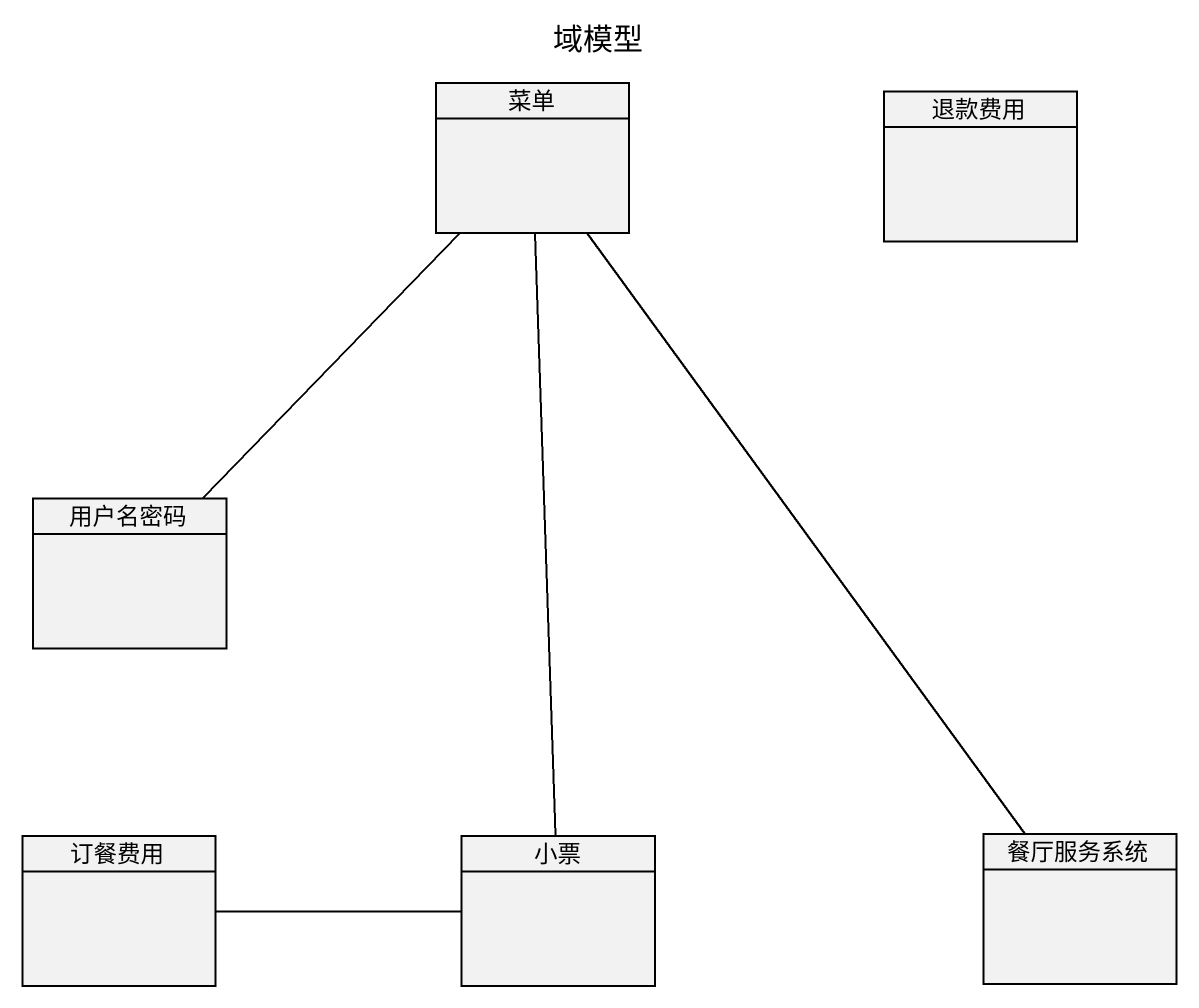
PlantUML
@startuml
title 域模型
hide circle
hide empty members
class 菜单
class 退款费用
class 用户名密码
class 订餐费用
class 小票
class 餐厅服务系统
用户名密码 -up- 菜单
订餐费用 -right- 小票
小票 -up- 菜单
餐厅服务系统 -up- 菜单
@enduml
